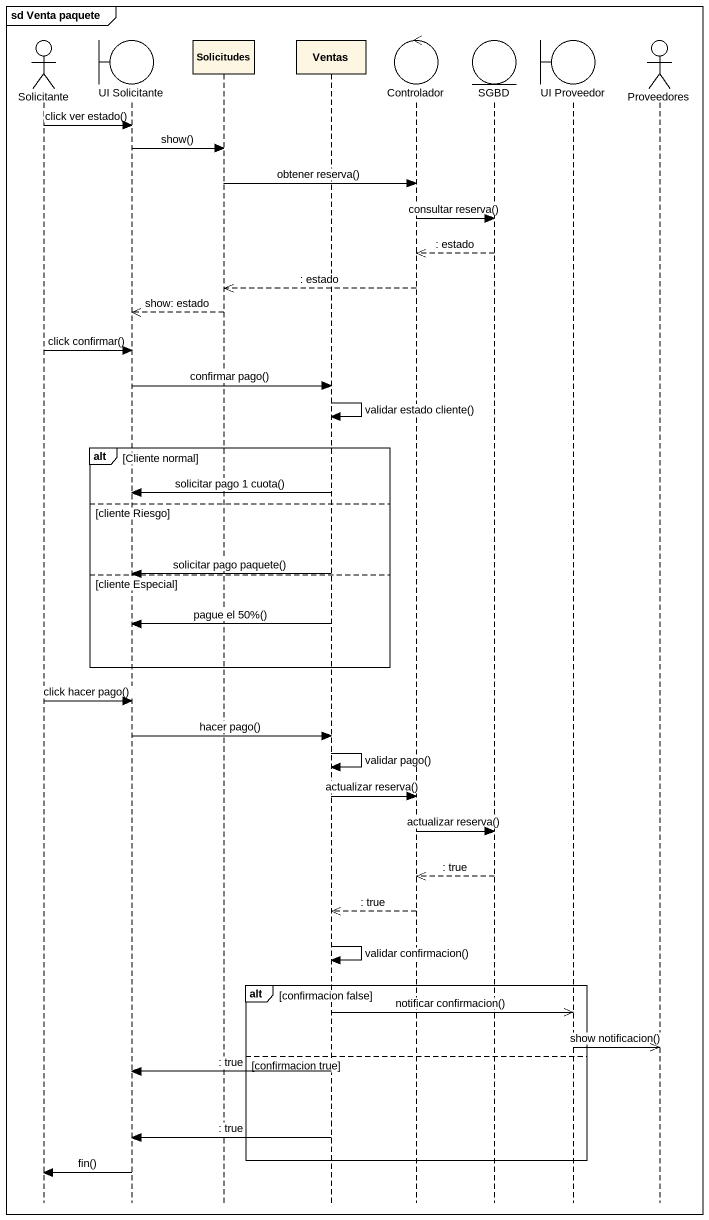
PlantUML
@startuml
mainframe sd Venta paquete
hide footbox
actor Solicitante
boundary "UI Solicitante" as UI_Solicitante
participant Solicitudes
participant Ventas
control Controlador
entity SGBD
boundary "UI Proveedor" as UI_Proveedor
actor Proveedores

Solicitante -> UI_Solicitante : click ver estado()
UI_Solicitante -> Solicitudes : show()
Solicitudes -> Controlador : obtener reserva()
Controlador -> SGBD : consultar reserva()
SGBD -->> Controlador : : estado
Controlador -->> Solicitudes : : estado
Solicitudes -->> UI_Solicitante : show: estado
Solicitante -> UI_Solicitante : click confirmar()
UI_Solicitante -> Ventas : confirmar pago()
Ventas -> Ventas : validar estado cliente()
alt Cliente normal
  Ventas -> UI_Solicitante : solicitar pago 1 cuota()
else cliente Riesgo
  Ventas -> UI_Solicitante : solicitar pago paquete()
else cliente Especial
  Ventas -> UI_Solicitante : pague el 50%()
end
Solicitante -> UI_Solicitante : click hacer pago()
UI_Solicitante -> Ventas : hacer pago()
Ventas -> Ventas : validar pago()
Ventas -> Controlador : actualizar reserva()
Controlador -> SGBD : actualizar reserva()
SGBD -->> Controlador : : true
Controlador -->> Ventas : : true
Ventas -> Ventas : validar confirmacion()
alt confirmacion false
  Ventas ->> UI_Proveedor : notificar confirmacion()
  UI_Proveedor ->> Proveedores : show notificacion()
else confirmacion true
  Ventas -> UI_Solicitante : : true
  Ventas -> UI_Solicitante : : true
end
UI_Solicitante -> Solicitante : fin()
@enduml
